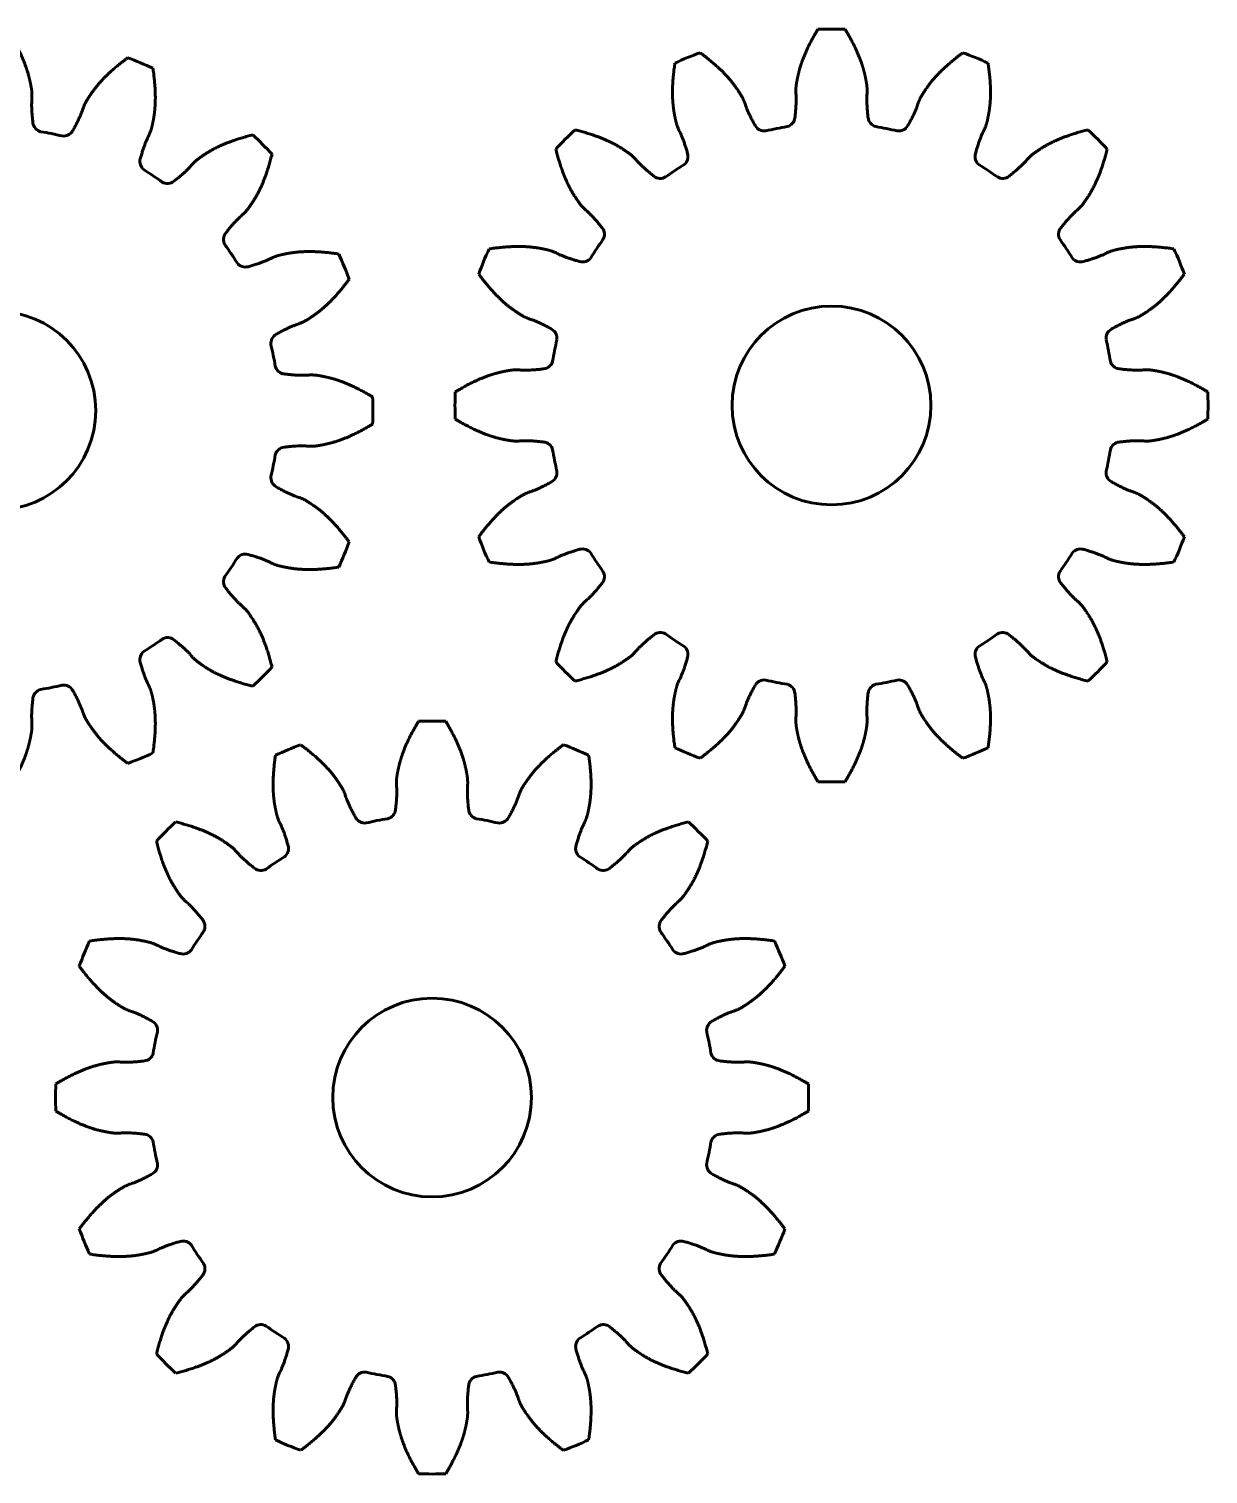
# Model space of a CAD drawing. Header units: millimetres. Extents: x 139 to 362, y 314 to 492.
# Drawn here: x 331.34 to 359.53, y 313.56 to 348.11 of the extents above; entities that cross this region are included whole.
import ezdxf

# ---------------------------------------------------------------- set-up
doc = ezdxf.new("R2010")
doc.units = ezdxf.units.MM
doc.layers.add('Default', color=7, linetype='Continuous')
doc.layers.add('RACK_PINION_-_CO', color=7, linetype='Continuous')

# ---------------------------------------------------------------- blocks, each defined once
blk = doc.blocks.new('SE11')
at = {"layer": 'RACK_PINION_-_CO', "color": 7, "linetype": 'Continuous', "lineweight": 60}
blk.add_circle((330.566, 338.983), 2.375, dxfattribs=at)
for centre, radius, start, end in [((330.566, 338.983), 9, 87.9287, 92.0713), ((330.566, 338.983), 9, 110.4287, 114.5713), ((330.566, 338.983), 9, 65.4287, 69.5713), ((329.443, 345.891), 0.25, 284.8603, 353.1164), ((331.688, 345.891), 0.25, 186.8836, 255.1397), ((330.566, 338.983), 9, 132.9287, 137.0713), ((328.959, 345.795), 0.25, 209.3836, 277.6397), ((330.566, 338.983), 6.75, 99.0234, 103.4766), ((330.566, 338.983), 6.75, 76.5234, 80.9766), ((332.172, 345.795), 0.25, 262.3603, 330.6164), ((330.566, 338.983), 9, 42.9287, 47.0713), ((326.885, 344.936), 0.25, 307.3603, 15.6164), ((334.247, 344.936), 0.25, 164.3836, 232.6397), ((326.475, 344.662), 0.25, 231.8836, 300.1397), ((330.566, 338.983), 6.75, 121.5234, 125.9766), ((330.566, 338.983), 6.75, 54.0234, 58.4766), ((334.656, 344.662), 0.25, 239.8603, 308.1164), ((324.887, 343.074), 0.25, 329.8603, 38.1164), ((336.244, 343.074), 0.25, 141.8836, 210.1397), ((330.566, 338.983), 6.75, 144.0234, 148.4766), ((330.566, 338.983), 6.75, 31.5234, 35.9766), ((330.566, 338.983), 9, 155.4287, 159.5713), ((324.613, 342.664), 0.25, 254.3836, 322.6397), ((336.518, 342.664), 0.25, 217.3603, 285.6164), ((330.566, 338.983), 9, 20.4287, 24.5713), ((323.754, 340.59), 0.25, 352.3603, 60.6164), ((337.378, 340.59), 0.25, 119.3836, 187.6397), ((330.566, 338.983), 6.75, 166.5234, 170.9766), ((330.566, 338.983), 6.75, 9.0234, 13.4766), ((323.657, 340.106), 0.25, 276.8836, 345.1397), ((337.474, 340.106), 0.25, 194.8603, 263.1164), ((330.566, 338.983), 9, 177.9287, 182.0713), ((330.566, 338.983), 9, 357.9287, 2.0713), ((323.657, 337.861), 0.25, 14.8603, 83.1164), ((330.566, 338.983), 6.75, 189.0234, 193.4766), ((330.566, 338.983), 6.75, 346.5234, 350.9766), ((337.474, 337.861), 0.25, 96.8836, 165.1397), ((323.754, 337.377), 0.25, 299.3836, 7.6397), ((337.378, 337.377), 0.25, 172.3603, 240.6164), ((330.566, 338.983), 9, 200.4287, 204.5713), ((330.566, 338.983), 9, 335.4287, 339.5713), ((324.613, 335.302), 0.25, 37.3603, 105.6164), ((336.518, 335.302), 0.25, 74.3836, 142.6397), ((330.566, 338.983), 6.75, 211.5234, 215.9766), ((330.566, 338.983), 6.75, 324.0234, 328.4766), ((324.887, 334.892), 0.25, 321.8836, 30.1397), ((336.244, 334.892), 0.25, 149.8603, 218.1164), ((326.475, 333.305), 0.25, 59.8603, 128.1164), ((330.566, 338.983), 6.75, 234.0234, 238.4766), ((330.566, 338.983), 6.75, 301.5234, 305.9766), ((334.656, 333.305), 0.25, 51.8836, 120.1397), ((326.885, 333.031), 0.25, 344.3836, 52.6397), ((334.247, 333.031), 0.25, 127.3603, 195.6164), ((330.566, 338.983), 9, 222.9287, 227.0713), ((330.566, 338.983), 9, 312.9287, 317.0713), ((328.959, 332.171), 0.25, 82.3603, 150.6164), ((330.566, 338.983), 6.75, 256.5234, 260.9766), ((330.566, 338.983), 6.75, 279.0234, 283.4766), ((332.172, 332.171), 0.25, 29.3836, 97.6397), ((329.443, 332.075), 0.25, 6.8836, 75.1397), ((331.688, 332.075), 0.25, 104.8603, 173.1164), ((330.566, 338.983), 9, 245.4287, 249.5713), ((330.566, 338.983), 9, 290.4287, 294.5713), ((330.566, 338.983), 9, 267.9287, 272.0713)]:
    blk.add_arc(centre, radius, start, end, dxfattribs=at)
for points, knots in [([(330.24, 347.977), (329.959, 347.509), (329.834, 347.125), (329.764, 346.912), (329.724, 346.658), (329.709, 346.557), (329.718, 346.416), (329.732, 346.199), (329.691, 345.861)], [0, 0, 0, 0.5, 0.5, 0.75, 0.75, 0.875, 0.875, 1, 1, 1]), ([(331.44, 345.861), (331.399, 346.199), (331.413, 346.416), (331.423, 346.557), (331.407, 346.658), (331.367, 346.91), (331.297, 347.125), (331.173, 347.508), (330.891, 347.977)], [0, 0, 0, 0.125, 0.125, 0.25, 0.25, 0.5, 0.5, 1, 1, 1]), ([(328.741, 345.673), (328.575, 345.969), (328.505, 346.174), (328.459, 346.309), (328.406, 346.396), (328.273, 346.614), (328.126, 346.785), (327.864, 347.092), (327.424, 347.417)], [0, 0, 0, 0.125, 0.125, 0.25, 0.25, 0.5, 0.5, 1, 1, 1]), ([(333.707, 347.417), (333.268, 347.092), (333.005, 346.785), (332.859, 346.615), (332.726, 346.396), (332.672, 346.309), (332.627, 346.174), (332.557, 345.969), (332.39, 345.673)], [0, 0, 0, 0.5, 0.5, 0.75, 0.75, 0.875, 0.875, 1, 1, 1]), ([(326.823, 347.168), (326.742, 346.628), (326.774, 346.225), (326.791, 346.001), (326.851, 345.752), (326.875, 345.653), (326.938, 345.526), (327.034, 345.331), (327.125, 345.003)], [0, 0, 0, 0.5, 0.5, 0.75, 0.75, 0.875, 0.875, 1, 1, 1]), ([(334.006, 345.003), (334.097, 345.33), (334.193, 345.526), (334.256, 345.653), (334.28, 345.752), (334.34, 346), (334.357, 346.225), (334.389, 346.627), (334.308, 347.168)], [0, 0, 0, 0.125, 0.125, 0.25, 0.25, 0.5, 0.5, 1, 1, 1]), ([(326.32, 344.465), (326.053, 344.675), (325.91, 344.838), (325.816, 344.945), (325.733, 345.005), (325.527, 345.155), (325.326, 345.258), (324.967, 345.441), (324.436, 345.573)], [0, 0, 0, 0.125, 0.125, 0.25, 0.25, 0.5, 0.5, 1, 1, 1]), ([(336.695, 345.573), (336.165, 345.441), (335.805, 345.258), (335.605, 345.156), (335.398, 345.005), (335.315, 344.945), (335.222, 344.838), (335.078, 344.675), (334.811, 344.465)], [0, 0, 0, 0.5, 0.5, 0.75, 0.75, 0.875, 0.875, 1, 1, 1]), ([(323.976, 345.113), (324.108, 344.583), (324.291, 344.223), (324.393, 344.023), (324.544, 343.816), (324.604, 343.733), (324.711, 343.639), (324.874, 343.496), (325.084, 343.228)], [0, 0, 0, 0.5, 0.5, 0.75, 0.75, 0.875, 0.875, 1, 1, 1]), ([(336.048, 343.228), (336.257, 343.496), (336.421, 343.639), (336.527, 343.733), (336.588, 343.816), (336.738, 344.022), (336.84, 344.223), (337.023, 344.582), (337.155, 345.113)], [0, 0, 0, 0.125, 0.125, 0.25, 0.25, 0.5, 0.5, 1, 1, 1]), ([(324.546, 342.423), (324.219, 342.515), (324.023, 342.611), (323.896, 342.674), (323.797, 342.698), (323.549, 342.757), (323.324, 342.775), (322.922, 342.807), (322.381, 342.726)], [0, 0, 0, 0.125, 0.125, 0.25, 0.25, 0.5, 0.5, 1, 1, 1]), ([(338.751, 342.726), (338.21, 342.807), (337.808, 342.775), (337.584, 342.758), (337.335, 342.698), (337.235, 342.674), (337.108, 342.611), (336.913, 342.515), (336.585, 342.423)], [0, 0, 0, 0.5, 0.5, 0.75, 0.75, 0.875, 0.875, 1, 1, 1]), ([(322.132, 342.125), (322.457, 341.685), (322.763, 341.423), (322.934, 341.277), (323.153, 341.143), (323.24, 341.09), (323.374, 341.044), (323.58, 340.974), (323.876, 340.807)], [0, 0, 0, 0.5, 0.5, 0.75, 0.75, 0.875, 0.875, 1, 1, 1]), ([(337.255, 340.807), (337.551, 340.974), (337.757, 341.044), (337.891, 341.09), (337.978, 341.143), (338.196, 341.276), (338.368, 341.423), (338.674, 341.685), (339, 342.125)], [0, 0, 0, 0.125, 0.125, 0.25, 0.25, 0.5, 0.5, 1, 1, 1]), ([(323.687, 339.858), (323.35, 339.817), (323.133, 339.831), (322.991, 339.84), (322.89, 339.824), (322.639, 339.785), (322.424, 339.715), (322.04, 339.591), (321.571, 339.309)], [0, 0, 0, 0.125, 0.125, 0.25, 0.25, 0.5, 0.5, 1, 1, 1]), ([(339.56, 339.309), (339.091, 339.59), (338.707, 339.715), (338.494, 339.784), (338.241, 339.824), (338.14, 339.84), (337.998, 339.831), (337.781, 339.817), (337.444, 339.858)], [0, 0, 0, 0.5, 0.5, 0.75, 0.75, 0.875, 0.875, 1, 1, 1]), ([(321.571, 338.658), (322.04, 338.376), (322.424, 338.252), (322.637, 338.182), (322.89, 338.142), (322.991, 338.126), (323.133, 338.135), (323.35, 338.15), (323.687, 338.109)], [0, 0, 0, 0.5, 0.5, 0.75, 0.75, 0.875, 0.875, 1, 1, 1]), ([(337.444, 338.109), (337.781, 338.149), (337.998, 338.135), (338.14, 338.126), (338.241, 338.142), (338.492, 338.182), (338.707, 338.252), (339.091, 338.376), (339.56, 338.658)], [0, 0, 0, 0.125, 0.125, 0.25, 0.25, 0.5, 0.5, 1, 1, 1]), ([(323.876, 337.159), (323.58, 336.993), (323.374, 336.922), (323.24, 336.877), (323.153, 336.823), (322.935, 336.69), (322.763, 336.544), (322.457, 336.282), (322.132, 335.842)], [0, 0, 0, 0.125, 0.125, 0.25, 0.25, 0.5, 0.5, 1, 1, 1]), ([(339, 335.842), (338.675, 336.281), (338.368, 336.544), (338.197, 336.689), (337.978, 336.823), (337.891, 336.877), (337.757, 336.922), (337.551, 336.992), (337.255, 337.159)], [0, 0, 0, 0.5, 0.5, 0.75, 0.75, 0.875, 0.875, 1, 1, 1]), ([(322.381, 335.241), (322.921, 335.16), (323.324, 335.192), (323.547, 335.209), (323.797, 335.269), (323.896, 335.293), (324.023, 335.356), (324.218, 335.452), (324.546, 335.543)], [0, 0, 0, 0.5, 0.5, 0.75, 0.75, 0.875, 0.875, 1, 1, 1]), ([(336.585, 335.543), (336.913, 335.452), (337.108, 335.356), (337.235, 335.293), (337.335, 335.269), (337.582, 335.209), (337.808, 335.192), (338.209, 335.16), (338.751, 335.241)], [0, 0, 0, 0.125, 0.125, 0.25, 0.25, 0.5, 0.5, 1, 1, 1]), ([(325.084, 334.738), (324.874, 334.471), (324.711, 334.327), (324.604, 334.234), (324.544, 334.151), (324.394, 333.945), (324.291, 333.744), (324.108, 333.385), (323.976, 332.854)], [0, 0, 0, 0.125, 0.125, 0.25, 0.25, 0.5, 0.5, 1, 1, 1]), ([(337.155, 332.854), (337.023, 333.384), (336.84, 333.744), (336.738, 333.944), (336.588, 334.151), (336.527, 334.234), (336.421, 334.327), (336.258, 334.471), (336.048, 334.738)], [0, 0, 0, 0.5, 0.5, 0.75, 0.75, 0.875, 0.875, 1, 1, 1]), ([(324.436, 332.394), (324.966, 332.526), (325.326, 332.709), (325.526, 332.811), (325.733, 332.961), (325.816, 333.022), (325.91, 333.128), (326.053, 333.291), (326.32, 333.501)], [0, 0, 0, 0.5, 0.5, 0.75, 0.75, 0.875, 0.875, 1, 1, 1]), ([(334.811, 333.501), (335.078, 333.292), (335.222, 333.128), (335.315, 333.022), (335.398, 332.961), (335.604, 332.811), (335.805, 332.709), (336.164, 332.526), (336.695, 332.394)], [0, 0, 0, 0.125, 0.125, 0.25, 0.25, 0.5, 0.5, 1, 1, 1]), ([(327.125, 332.963), (327.034, 332.636), (326.938, 332.441), (326.875, 332.314), (326.851, 332.214), (326.792, 331.967), (326.774, 331.741), (326.742, 331.34), (326.823, 330.798)], [0, 0, 0, 0.125, 0.125, 0.25, 0.25, 0.5, 0.5, 1, 1, 1]), ([(334.308, 330.798), (334.389, 331.339), (334.357, 331.741), (334.34, 331.965), (334.28, 332.214), (334.256, 332.314), (334.193, 332.441), (334.097, 332.636), (334.006, 332.963)], [0, 0, 0, 0.5, 0.5, 0.75, 0.75, 0.875, 0.875, 1, 1, 1]), ([(327.424, 330.549), (327.864, 330.874), (328.126, 331.181), (328.272, 331.352), (328.406, 331.571), (328.459, 331.658), (328.505, 331.792), (328.575, 331.998), (328.741, 332.294)], [0, 0, 0, 0.5, 0.5, 0.75, 0.75, 0.875, 0.875, 1, 1, 1]), ([(329.691, 332.105), (329.732, 331.768), (329.718, 331.551), (329.709, 331.409), (329.724, 331.308), (329.764, 331.056), (329.834, 330.841), (329.958, 330.458), (330.24, 329.989)], [0, 0, 0, 0.125, 0.125, 0.25, 0.25, 0.5, 0.5, 1, 1, 1]), ([(330.891, 329.989), (331.173, 330.458), (331.297, 330.841), (331.367, 331.055), (331.407, 331.308), (331.423, 331.409), (331.413, 331.551), (331.399, 331.768), (331.44, 332.105)], [0, 0, 0, 0.5, 0.5, 0.75, 0.75, 0.875, 0.875, 1, 1, 1]), ([(332.39, 332.294), (332.556, 331.998), (332.627, 331.792), (332.672, 331.658), (332.726, 331.571), (332.859, 331.353), (333.005, 331.181), (333.267, 330.875), (333.707, 330.549)], [0, 0, 0, 0.125, 0.125, 0.25, 0.25, 0.5, 0.5, 1, 1, 1])]:
    blk.add_open_spline(points, degree=2, knots=knots, dxfattribs=at)
blk = doc.blocks.new('SE12')
at = {"layer": 'RACK_PINION_-_CO', "color": 7, "linetype": 'Continuous', "lineweight": 60}
blk.add_circle((350.529, 339.105), 2.375, dxfattribs=at)
for centre, radius, start, end in [((350.529, 339.105), 9, 87.9287, 92.0713), ((350.529, 339.105), 9, 110.4287, 114.5713), ((350.529, 339.105), 9, 65.4287, 69.5713), ((349.406, 346.014), 0.25, 284.8603, 353.1164), ((351.652, 346.014), 0.25, 186.8836, 255.1397), ((350.529, 339.105), 9, 132.9287, 137.0713), ((348.922, 345.917), 0.25, 209.3836, 277.6397), ((350.529, 339.105), 6.75, 99.0234, 103.4766), ((350.529, 339.105), 6.75, 76.5234, 80.9766), ((352.135, 345.917), 0.25, 262.3603, 330.6164), ((350.529, 339.105), 9, 42.9287, 47.0713), ((350.529, 339.105), 6.75, 121.5234, 125.9766), ((346.848, 345.058), 0.25, 307.3603, 15.6164), ((354.21, 345.058), 0.25, 164.3836, 232.6397), ((350.529, 339.105), 6.75, 54.0234, 58.4766), ((346.438, 344.784), 0.25, 231.8836, 300.1397), ((354.62, 344.784), 0.25, 239.8603, 308.1164), ((344.85, 343.196), 0.25, 329.8603, 38.1164), ((356.207, 343.196), 0.25, 141.8836, 210.1397), ((350.529, 339.105), 9, 155.4287, 159.5713), ((350.529, 339.105), 6.75, 144.0234, 148.4766), ((350.529, 339.105), 6.75, 31.5234, 35.9766), ((350.529, 339.105), 9, 20.4287, 24.5713), ((344.576, 342.786), 0.25, 254.3836, 322.6397), ((356.481, 342.786), 0.25, 217.3603, 285.6164), ((343.717, 340.712), 0.25, 352.3603, 60.6164), ((350.529, 339.105), 6.75, 166.5234, 170.9766), ((357.341, 340.712), 0.25, 119.3836, 187.6397), ((350.529, 339.105), 6.75, 9.0234, 13.4766), ((343.621, 340.228), 0.25, 276.8836, 345.1397), ((357.437, 340.228), 0.25, 194.8603, 263.1164), ((350.529, 339.105), 9, 177.9287, 182.0713), ((350.529, 339.105), 9, 357.9287, 2.0713), ((343.621, 337.983), 0.25, 14.8603, 83.1164), ((350.529, 339.105), 6.75, 189.0234, 193.4766), ((350.529, 339.105), 6.75, 346.5234, 350.9766), ((357.437, 337.983), 0.25, 96.8836, 165.1397), ((343.717, 337.499), 0.25, 299.3836, 7.6397), ((357.341, 337.499), 0.25, 172.3603, 240.6164), ((350.529, 339.105), 9, 200.4287, 204.5713), ((350.529, 339.105), 9, 335.4287, 339.5713), ((344.576, 335.425), 0.25, 37.3603, 105.6164), ((350.529, 339.105), 6.75, 211.5234, 215.9766), ((350.529, 339.105), 6.75, 324.0234, 328.4766), ((356.481, 335.425), 0.25, 74.3836, 142.6397), ((344.85, 335.015), 0.25, 321.8836, 30.1397), ((356.207, 335.015), 0.25, 149.8603, 218.1164), ((346.438, 333.427), 0.25, 59.8603, 128.1164), ((350.529, 339.105), 6.75, 234.0234, 238.4766), ((350.529, 339.105), 6.75, 301.5234, 305.9766), ((354.62, 333.427), 0.25, 51.8836, 120.1397), ((346.848, 333.153), 0.25, 344.3836, 52.6397), ((354.21, 333.153), 0.25, 127.3603, 195.6164), ((350.529, 339.105), 9, 222.9287, 227.0713), ((350.529, 339.105), 9, 312.9287, 317.0713), ((348.922, 332.294), 0.25, 82.3603, 150.6164), ((350.529, 339.105), 6.75, 256.5234, 260.9766), ((349.406, 332.197), 0.25, 6.8836, 75.1397), ((351.652, 332.197), 0.25, 104.8603, 173.1164), ((350.529, 339.105), 6.75, 279.0234, 283.4766), ((352.135, 332.294), 0.25, 29.3836, 97.6397), ((350.529, 339.105), 9, 245.4287, 249.5713), ((350.529, 339.105), 9, 290.4287, 294.5713), ((350.529, 339.105), 9, 267.9287, 272.0713)]:
    blk.add_arc(centre, radius, start, end, dxfattribs=at)
for points, knots in [([(350.203, 348.1), (349.922, 347.631), (349.797, 347.247), (349.728, 347.034), (349.688, 346.781), (349.672, 346.68), (349.681, 346.538), (349.695, 346.321), (349.654, 345.984)], [0, 0, 0, 0.5, 0.5, 0.75, 0.75, 0.875, 0.875, 1, 1, 1]), ([(351.403, 345.984), (351.363, 346.321), (351.377, 346.538), (351.386, 346.68), (351.37, 346.781), (351.33, 347.032), (351.261, 347.247), (351.136, 347.631), (350.854, 348.1)], [0, 0, 0, 0.125, 0.125, 0.25, 0.25, 0.5, 0.5, 1, 1, 1]), ([(346.786, 347.29), (346.705, 346.75), (346.737, 346.348), (346.755, 346.124), (346.815, 345.874), (346.838, 345.775), (346.901, 345.648), (346.997, 345.453), (347.089, 345.125)], [0, 0, 0, 0.5, 0.5, 0.75, 0.75, 0.875, 0.875, 1, 1, 1]), ([(348.705, 345.795), (348.538, 346.091), (348.468, 346.297), (348.422, 346.431), (348.369, 346.518), (348.236, 346.736), (348.089, 346.908), (347.827, 347.214), (347.387, 347.539)], [0, 0, 0, 0.125, 0.125, 0.25, 0.25, 0.5, 0.5, 1, 1, 1]), ([(353.67, 347.539), (353.231, 347.214), (352.969, 346.908), (352.823, 346.737), (352.689, 346.518), (352.635, 346.431), (352.59, 346.297), (352.52, 346.091), (352.353, 345.795)], [0, 0, 0, 0.5, 0.5, 0.75, 0.75, 0.875, 0.875, 1, 1, 1]), ([(353.969, 345.125), (354.06, 345.452), (354.156, 345.648), (354.219, 345.775), (354.243, 345.874), (354.303, 346.122), (354.321, 346.348), (354.352, 346.749), (354.271, 347.29)], [0, 0, 0, 0.125, 0.125, 0.25, 0.25, 0.5, 0.5, 1, 1, 1]), ([(346.284, 344.587), (346.016, 344.797), (345.873, 344.961), (345.779, 345.067), (345.696, 345.127), (345.49, 345.277), (345.289, 345.38), (344.93, 345.563), (344.399, 345.695)], [0, 0, 0, 0.125, 0.125, 0.25, 0.25, 0.5, 0.5, 1, 1, 1]), ([(356.659, 345.695), (356.128, 345.563), (355.769, 345.38), (355.568, 345.278), (355.361, 345.127), (355.278, 345.067), (355.185, 344.961), (355.042, 344.797), (354.774, 344.587)], [0, 0, 0, 0.5, 0.5, 0.75, 0.75, 0.875, 0.875, 1, 1, 1]), ([(343.939, 345.235), (344.071, 344.705), (344.254, 344.345), (344.356, 344.145), (344.507, 343.938), (344.567, 343.855), (344.674, 343.761), (344.837, 343.618), (345.047, 343.351)], [0, 0, 0, 0.5, 0.5, 0.75, 0.75, 0.875, 0.875, 1, 1, 1]), ([(356.011, 343.351), (356.22, 343.618), (356.384, 343.761), (356.491, 343.855), (356.551, 343.938), (356.701, 344.144), (356.803, 344.345), (356.986, 344.704), (357.119, 345.235)], [0, 0, 0, 0.125, 0.125, 0.25, 0.25, 0.5, 0.5, 1, 1, 1]), ([(344.509, 342.546), (344.182, 342.637), (343.987, 342.733), (343.859, 342.796), (343.76, 342.82), (343.512, 342.879), (343.287, 342.897), (342.885, 342.929), (342.344, 342.848)], [0, 0, 0, 0.125, 0.125, 0.25, 0.25, 0.5, 0.5, 1, 1, 1]), ([(358.714, 342.848), (358.173, 342.929), (357.771, 342.897), (357.547, 342.88), (357.298, 342.82), (357.198, 342.796), (357.071, 342.733), (356.876, 342.637), (356.549, 342.546)], [0, 0, 0, 0.5, 0.5, 0.75, 0.75, 0.875, 0.875, 1, 1, 1]), ([(342.095, 342.247), (342.42, 341.807), (342.727, 341.545), (342.897, 341.399), (343.116, 341.265), (343.203, 341.212), (343.338, 341.166), (343.543, 341.096), (343.84, 340.93)], [0, 0, 0, 0.5, 0.5, 0.75, 0.75, 0.875, 0.875, 1, 1, 1]), ([(357.218, 340.93), (357.514, 341.096), (357.72, 341.166), (357.854, 341.212), (357.942, 341.265), (358.159, 341.398), (358.331, 341.545), (358.637, 341.807), (358.963, 342.247)], [0, 0, 0, 0.125, 0.125, 0.25, 0.25, 0.5, 0.5, 1, 1, 1]), ([(343.651, 339.98), (343.313, 339.939), (343.096, 339.953), (342.955, 339.962), (342.854, 339.947), (342.602, 339.907), (342.387, 339.837), (342.004, 339.713), (341.535, 339.431)], [0, 0, 0, 0.125, 0.125, 0.25, 0.25, 0.5, 0.5, 1, 1, 1]), ([(359.523, 339.431), (359.055, 339.712), (358.671, 339.837), (358.457, 339.907), (358.204, 339.947), (358.103, 339.963), (357.961, 339.953), (357.745, 339.939), (357.407, 339.98)], [0, 0, 0, 0.5, 0.5, 0.75, 0.75, 0.875, 0.875, 1, 1, 1]), ([(341.535, 338.78), (342.003, 338.498), (342.387, 338.374), (342.601, 338.304), (342.854, 338.264), (342.955, 338.248), (343.096, 338.258), (343.313, 338.272), (343.651, 338.231)], [0, 0, 0, 0.5, 0.5, 0.75, 0.75, 0.875, 0.875, 1, 1, 1]), ([(357.407, 338.231), (357.744, 338.272), (357.961, 338.258), (358.103, 338.248), (358.204, 338.264), (358.456, 338.304), (358.671, 338.374), (359.054, 338.498), (359.523, 338.78)], [0, 0, 0, 0.125, 0.125, 0.25, 0.25, 0.5, 0.5, 1, 1, 1]), ([(343.84, 337.281), (343.544, 337.115), (343.338, 337.044), (343.203, 336.999), (343.116, 336.945), (342.899, 336.812), (342.727, 336.666), (342.42, 336.404), (342.095, 335.964)], [0, 0, 0, 0.125, 0.125, 0.25, 0.25, 0.5, 0.5, 1, 1, 1]), ([(358.963, 335.964), (358.638, 336.404), (358.331, 336.666), (358.16, 336.812), (357.942, 336.945), (357.854, 336.999), (357.72, 337.044), (357.514, 337.114), (357.218, 337.281)], [0, 0, 0, 0.5, 0.5, 0.75, 0.75, 0.875, 0.875, 1, 1, 1]), ([(342.344, 335.363), (342.884, 335.282), (343.287, 335.314), (343.511, 335.331), (343.76, 335.391), (343.859, 335.415), (343.987, 335.478), (344.181, 335.574), (344.509, 335.665)], [0, 0, 0, 0.5, 0.5, 0.75, 0.75, 0.875, 0.875, 1, 1, 1]), ([(356.549, 335.665), (356.876, 335.574), (357.071, 335.478), (357.198, 335.415), (357.298, 335.391), (357.546, 335.331), (357.771, 335.314), (358.173, 335.282), (358.714, 335.363)], [0, 0, 0, 0.125, 0.125, 0.25, 0.25, 0.5, 0.5, 1, 1, 1]), ([(345.047, 334.86), (344.837, 334.593), (344.674, 334.449), (344.567, 334.356), (344.507, 334.273), (344.357, 334.067), (344.254, 333.866), (344.071, 333.507), (343.939, 332.976)], [0, 0, 0, 0.125, 0.125, 0.25, 0.25, 0.5, 0.5, 1, 1, 1]), ([(357.119, 332.976), (356.987, 333.506), (356.803, 333.866), (356.701, 334.066), (356.551, 334.273), (356.491, 334.356), (356.384, 334.449), (356.221, 334.593), (356.011, 334.86)], [0, 0, 0, 0.5, 0.5, 0.75, 0.75, 0.875, 0.875, 1, 1, 1]), ([(344.399, 332.516), (344.929, 332.648), (345.289, 332.831), (345.489, 332.933), (345.696, 333.084), (345.779, 333.144), (345.873, 333.25), (346.016, 333.414), (346.284, 333.623)], [0, 0, 0, 0.5, 0.5, 0.75, 0.75, 0.875, 0.875, 1, 1, 1]), ([(354.774, 333.623), (355.041, 333.414), (355.185, 333.25), (355.279, 333.144), (355.361, 333.084), (355.567, 332.934), (355.769, 332.831), (356.128, 332.648), (356.659, 332.516)], [0, 0, 0, 0.125, 0.125, 0.25, 0.25, 0.5, 0.5, 1, 1, 1]), ([(347.089, 333.086), (346.997, 332.758), (346.901, 332.563), (346.838, 332.436), (346.815, 332.336), (346.755, 332.089), (346.737, 331.863), (346.705, 331.462), (346.786, 330.92)], [0, 0, 0, 0.125, 0.125, 0.25, 0.25, 0.5, 0.5, 1, 1, 1]), ([(354.271, 330.92), (354.352, 331.461), (354.321, 331.863), (354.303, 332.087), (354.243, 332.336), (354.219, 332.436), (354.156, 332.563), (354.06, 332.758), (353.969, 333.086)], [0, 0, 0, 0.5, 0.5, 0.75, 0.75, 0.875, 0.875, 1, 1, 1]), ([(347.387, 330.671), (347.827, 330.996), (348.089, 331.303), (348.235, 331.474), (348.369, 331.693), (348.422, 331.78), (348.468, 331.914), (348.538, 332.12), (348.705, 332.416)], [0, 0, 0, 0.5, 0.5, 0.75, 0.75, 0.875, 0.875, 1, 1, 1]), ([(352.353, 332.416), (352.52, 332.12), (352.59, 331.914), (352.636, 331.78), (352.689, 331.693), (352.822, 331.475), (352.969, 331.303), (353.23, 330.997), (353.67, 330.671)], [0, 0, 0, 0.125, 0.125, 0.25, 0.25, 0.5, 0.5, 1, 1, 1]), ([(349.654, 332.227), (349.695, 331.89), (349.681, 331.673), (349.672, 331.531), (349.688, 331.43), (349.727, 331.179), (349.797, 330.964), (349.921, 330.58), (350.203, 330.111)], [0, 0, 0, 0.125, 0.125, 0.25, 0.25, 0.5, 0.5, 1, 1, 1]), ([(350.854, 330.111), (351.136, 330.58), (351.261, 330.964), (351.33, 331.177), (351.37, 331.43), (351.386, 331.531), (351.377, 331.673), (351.363, 331.89), (351.403, 332.227)], [0, 0, 0, 0.5, 0.5, 0.75, 0.75, 0.875, 0.875, 1, 1, 1])]:
    blk.add_open_spline(points, degree=2, knots=knots, dxfattribs=at)
blk = doc.blocks.new('SE14')
at = {"layer": 'RACK_PINION_-_CO', "color": 7, "linetype": 'Continuous', "lineweight": 60}
blk.add_circle((340.981, 322.56), 2.375, dxfattribs=at)
for centre, radius, start, end in [((340.981, 322.56), 9, 87.9287, 92.0713), ((340.981, 322.56), 9, 110.4287, 114.5713), ((340.981, 322.56), 9, 65.4287, 69.5713), ((339.859, 329.468), 0.25, 284.8603, 353.1164), ((342.104, 329.468), 0.25, 186.8836, 255.1397), ((340.981, 322.56), 9, 132.9287, 137.0713), ((339.375, 329.372), 0.25, 209.3836, 277.6397), ((340.981, 322.56), 6.75, 99.0234, 103.4766), ((340.981, 322.56), 6.75, 76.5234, 80.9766), ((342.588, 329.372), 0.25, 262.3603, 330.6164), ((340.981, 322.56), 9, 42.9287, 47.0713), ((337.3, 328.512), 0.25, 307.3603, 15.6164), ((344.662, 328.512), 0.25, 164.3836, 232.6397), ((340.981, 322.56), 6.75, 121.5234, 125.9766), ((340.981, 322.56), 6.75, 54.0234, 58.4766), ((336.891, 328.239), 0.25, 231.8836, 300.1397), ((345.072, 328.239), 0.25, 239.8603, 308.1164), ((340.981, 322.56), 6.75, 144.0234, 148.4766), ((335.303, 326.651), 0.25, 329.8603, 38.1164), ((346.66, 326.651), 0.25, 141.8836, 210.1397), ((340.981, 322.56), 6.75, 31.5234, 35.9766), ((340.981, 322.56), 9, 155.4287, 159.5713), ((340.981, 322.56), 9, 20.4287, 24.5713), ((335.029, 326.241), 0.25, 254.3836, 322.6397), ((346.934, 326.241), 0.25, 217.3603, 285.6164), ((334.169, 324.166), 0.25, 352.3603, 60.6164), ((340.981, 322.56), 6.75, 166.5234, 170.9766), ((347.793, 324.166), 0.25, 119.3836, 187.6397), ((340.981, 322.56), 6.75, 9.0234, 13.4766), ((334.073, 323.683), 0.25, 276.8836, 345.1397), ((347.889, 323.683), 0.25, 194.8603, 263.1164), ((340.981, 322.56), 9, 177.9287, 182.0713), ((340.981, 322.56), 9, 357.9287, 2.0713), ((334.073, 321.437), 0.25, 14.8603, 83.1164), ((347.889, 321.437), 0.25, 96.8836, 165.1397), ((340.981, 322.56), 6.75, 189.0234, 193.4766), ((340.981, 322.56), 6.75, 346.5234, 350.9766), ((334.169, 320.954), 0.25, 299.3836, 7.6397), ((347.793, 320.954), 0.25, 172.3603, 240.6164), ((340.981, 322.56), 9, 200.4287, 204.5713), ((340.981, 322.56), 9, 335.4287, 339.5713), ((335.029, 318.879), 0.25, 37.3603, 105.6164), ((340.981, 322.56), 6.75, 211.5234, 215.9766), ((340.981, 322.56), 6.75, 324.0234, 328.4766), ((346.934, 318.879), 0.25, 74.3836, 142.6397), ((335.303, 318.469), 0.25, 321.8836, 30.1397), ((346.66, 318.469), 0.25, 149.8603, 218.1164), ((336.891, 316.881), 0.25, 59.8603, 128.1164), ((340.981, 322.56), 6.75, 234.0234, 238.4766), ((340.981, 322.56), 6.75, 301.5234, 305.9766), ((345.072, 316.881), 0.25, 51.8836, 120.1397), ((337.3, 316.607), 0.25, 344.3836, 52.6397), ((344.662, 316.607), 0.25, 127.3603, 195.6164), ((340.981, 322.56), 9, 222.9287, 227.0713), ((340.981, 322.56), 9, 312.9287, 317.0713), ((339.375, 315.748), 0.25, 82.3603, 150.6164), ((340.981, 322.56), 6.75, 256.5234, 260.9766), ((339.859, 315.652), 0.25, 6.8836, 75.1397), ((342.104, 315.652), 0.25, 104.8603, 173.1164), ((340.981, 322.56), 6.75, 279.0234, 283.4766), ((342.588, 315.748), 0.25, 29.3836, 97.6397), ((340.981, 322.56), 9, 245.4287, 249.5713), ((340.981, 322.56), 9, 290.4287, 294.5713), ((340.981, 322.56), 9, 267.9287, 272.0713)]:
    blk.add_arc(centre, radius, start, end, dxfattribs=at)
for points, knots in [([(340.656, 331.554), (340.374, 331.086), (340.25, 330.702), (340.18, 330.488), (340.14, 330.235), (340.124, 330.134), (340.133, 329.992), (340.148, 329.776), (340.107, 329.438)], [0, 0, 0, 0.5, 0.5, 0.75, 0.75, 0.875, 0.875, 1, 1, 1]), ([(341.856, 329.438), (341.815, 329.775), (341.829, 329.992), (341.838, 330.134), (341.822, 330.235), (341.783, 330.487), (341.713, 330.702), (341.589, 331.085), (341.307, 331.554)], [0, 0, 0, 0.125, 0.125, 0.25, 0.25, 0.5, 0.5, 1, 1, 1]), ([(339.157, 329.249), (338.991, 329.545), (338.92, 329.751), (338.875, 329.885), (338.821, 329.973), (338.688, 330.19), (338.542, 330.362), (338.28, 330.668), (337.84, 330.994)], [0, 0, 0, 0.125, 0.125, 0.25, 0.25, 0.5, 0.5, 1, 1, 1]), ([(344.123, 330.994), (343.683, 330.669), (343.421, 330.362), (343.275, 330.191), (343.141, 329.973), (343.088, 329.885), (343.042, 329.751), (342.972, 329.545), (342.806, 329.249)], [0, 0, 0, 0.5, 0.5, 0.75, 0.75, 0.875, 0.875, 1, 1, 1]), ([(337.239, 330.745), (337.158, 330.204), (337.19, 329.802), (337.207, 329.578), (337.267, 329.329), (337.291, 329.229), (337.354, 329.102), (337.45, 328.907), (337.541, 328.58)], [0, 0, 0, 0.5, 0.5, 0.75, 0.75, 0.875, 0.875, 1, 1, 1]), ([(344.422, 328.58), (344.513, 328.907), (344.609, 329.102), (344.672, 329.229), (344.696, 329.329), (344.755, 329.577), (344.773, 329.802), (344.805, 330.204), (344.724, 330.745)], [0, 0, 0, 0.125, 0.125, 0.25, 0.25, 0.5, 0.5, 1, 1, 1]), ([(336.736, 328.042), (336.469, 328.251), (336.325, 328.415), (336.232, 328.522), (336.149, 328.582), (335.943, 328.732), (335.742, 328.834), (335.383, 329.017), (334.852, 329.15)], [0, 0, 0, 0.125, 0.125, 0.25, 0.25, 0.5, 0.5, 1, 1, 1]), ([(347.111, 329.15), (346.581, 329.018), (346.221, 328.834), (346.021, 328.732), (345.814, 328.582), (345.731, 328.522), (345.637, 328.415), (345.494, 328.252), (345.227, 328.042)], [0, 0, 0, 0.5, 0.5, 0.75, 0.75, 0.875, 0.875, 1, 1, 1]), ([(334.392, 328.69), (334.524, 328.159), (334.707, 327.8), (334.809, 327.599), (334.959, 327.392), (335.02, 327.31), (335.126, 327.216), (335.289, 327.073), (335.499, 326.805)], [0, 0, 0, 0.5, 0.5, 0.75, 0.75, 0.875, 0.875, 1, 1, 1]), ([(346.463, 326.805), (346.673, 327.072), (346.836, 327.216), (346.943, 327.31), (347.003, 327.392), (347.153, 327.598), (347.256, 327.8), (347.439, 328.159), (347.571, 328.69)], [0, 0, 0, 0.125, 0.125, 0.25, 0.25, 0.5, 0.5, 1, 1, 1]), ([(334.961, 326), (334.634, 326.091), (334.439, 326.187), (334.312, 326.25), (334.212, 326.274), (333.965, 326.334), (333.739, 326.352), (333.338, 326.383), (332.796, 326.302)], [0, 0, 0, 0.125, 0.125, 0.25, 0.25, 0.5, 0.5, 1, 1, 1]), ([(349.166, 326.302), (348.626, 326.383), (348.223, 326.352), (348, 326.334), (347.75, 326.274), (347.651, 326.25), (347.524, 326.187), (347.329, 326.092), (347.001, 326)], [0, 0, 0, 0.5, 0.5, 0.75, 0.75, 0.875, 0.875, 1, 1, 1]), ([(332.547, 325.701), (332.872, 325.262), (333.179, 325), (333.35, 324.854), (333.569, 324.72), (333.656, 324.667), (333.79, 324.621), (333.996, 324.551), (334.292, 324.384)], [0, 0, 0, 0.5, 0.5, 0.75, 0.75, 0.875, 0.875, 1, 1, 1]), ([(347.671, 324.384), (347.967, 324.551), (348.173, 324.621), (348.307, 324.667), (348.394, 324.72), (348.612, 324.853), (348.783, 325), (349.09, 325.261), (349.415, 325.701)], [0, 0, 0, 0.125, 0.125, 0.25, 0.25, 0.5, 0.5, 1, 1, 1]), ([(334.103, 323.434), (333.766, 323.394), (333.549, 323.408), (333.407, 323.417), (333.306, 323.401), (333.054, 323.361), (332.84, 323.292), (332.456, 323.167), (331.987, 322.885)], [0, 0, 0, 0.125, 0.125, 0.25, 0.25, 0.5, 0.5, 1, 1, 1]), ([(349.975, 322.885), (349.507, 323.167), (349.123, 323.292), (348.91, 323.361), (348.657, 323.401), (348.556, 323.417), (348.414, 323.408), (348.197, 323.394), (347.86, 323.434)], [0, 0, 0, 0.5, 0.5, 0.75, 0.75, 0.875, 0.875, 1, 1, 1]), ([(331.987, 322.235), (332.456, 321.953), (332.84, 321.828), (333.053, 321.759), (333.306, 321.719), (333.407, 321.703), (333.549, 321.712), (333.766, 321.726), (334.103, 321.685)], [0, 0, 0, 0.5, 0.5, 0.75, 0.75, 0.875, 0.875, 1, 1, 1]), ([(347.86, 321.685), (348.197, 321.726), (348.414, 321.712), (348.556, 321.703), (348.657, 321.719), (348.908, 321.758), (349.123, 321.828), (349.507, 321.953), (349.975, 322.235)], [0, 0, 0, 0.125, 0.125, 0.25, 0.25, 0.5, 0.5, 1, 1, 1]), ([(334.292, 320.736), (333.996, 320.569), (333.79, 320.499), (333.656, 320.453), (333.569, 320.4), (333.351, 320.267), (333.179, 320.12), (332.873, 319.858), (332.547, 319.418)], [0, 0, 0, 0.125, 0.125, 0.25, 0.25, 0.5, 0.5, 1, 1, 1]), ([(349.415, 319.418), (349.09, 319.858), (348.783, 320.12), (348.613, 320.266), (348.394, 320.4), (348.307, 320.453), (348.173, 320.499), (347.967, 320.569), (347.671, 320.736)], [0, 0, 0, 0.5, 0.5, 0.75, 0.75, 0.875, 0.875, 1, 1, 1]), ([(332.796, 318.817), (333.337, 318.736), (333.739, 318.768), (333.963, 318.786), (334.212, 318.846), (334.312, 318.87), (334.439, 318.932), (334.634, 319.028), (334.961, 319.12)], [0, 0, 0, 0.5, 0.5, 0.75, 0.75, 0.875, 0.875, 1, 1, 1]), ([(347.001, 319.12), (347.328, 319.028), (347.524, 318.932), (347.651, 318.87), (347.75, 318.846), (347.998, 318.786), (348.223, 318.768), (348.625, 318.736), (349.166, 318.817)], [0, 0, 0, 0.125, 0.125, 0.25, 0.25, 0.5, 0.5, 1, 1, 1]), ([(335.499, 318.315), (335.29, 318.047), (335.126, 317.904), (335.02, 317.81), (334.959, 317.727), (334.809, 317.521), (334.707, 317.32), (334.524, 316.961), (334.392, 316.43)], [0, 0, 0, 0.125, 0.125, 0.25, 0.25, 0.5, 0.5, 1, 1, 1]), ([(347.571, 316.43), (347.439, 316.96), (347.256, 317.32), (347.154, 317.52), (347.003, 317.727), (346.943, 317.81), (346.836, 317.904), (346.673, 318.047), (346.463, 318.315)], [0, 0, 0, 0.5, 0.5, 0.75, 0.75, 0.875, 0.875, 1, 1, 1]), ([(334.852, 315.97), (335.382, 316.102), (335.742, 316.285), (335.942, 316.387), (336.149, 316.538), (336.232, 316.598), (336.325, 316.705), (336.469, 316.868), (336.736, 317.078)], [0, 0, 0, 0.5, 0.5, 0.75, 0.75, 0.875, 0.875, 1, 1, 1]), ([(345.227, 317.078), (345.494, 316.868), (345.637, 316.705), (345.731, 316.598), (345.814, 316.538), (346.02, 316.388), (346.221, 316.285), (346.58, 316.102), (347.111, 315.97)], [0, 0, 0, 0.125, 0.125, 0.25, 0.25, 0.5, 0.5, 1, 1, 1]), ([(337.541, 316.54), (337.45, 316.213), (337.354, 316.018), (337.291, 315.89), (337.267, 315.791), (337.207, 315.543), (337.19, 315.318), (337.158, 314.916), (337.239, 314.375)], [0, 0, 0, 0.125, 0.125, 0.25, 0.25, 0.5, 0.5, 1, 1, 1]), ([(344.724, 314.375), (344.805, 314.915), (344.773, 315.318), (344.756, 315.542), (344.696, 315.791), (344.672, 315.89), (344.609, 316.018), (344.513, 316.212), (344.422, 316.54)], [0, 0, 0, 0.5, 0.5, 0.75, 0.75, 0.875, 0.875, 1, 1, 1]), ([(337.84, 314.126), (338.279, 314.451), (338.542, 314.758), (338.688, 314.929), (338.821, 315.147), (338.875, 315.234), (338.92, 315.369), (338.99, 315.574), (339.157, 315.871)], [0, 0, 0, 0.5, 0.5, 0.75, 0.75, 0.875, 0.875, 1, 1, 1]), ([(342.806, 315.871), (342.972, 315.575), (343.042, 315.369), (343.088, 315.234), (343.141, 315.147), (343.274, 314.93), (343.421, 314.758), (343.683, 314.451), (344.123, 314.126)], [0, 0, 0, 0.125, 0.125, 0.25, 0.25, 0.5, 0.5, 1, 1, 1]), ([(340.107, 315.682), (340.148, 315.345), (340.133, 315.127), (340.124, 314.986), (340.14, 314.885), (340.18, 314.633), (340.25, 314.418), (340.374, 314.035), (340.656, 313.566)], [0, 0, 0, 0.125, 0.125, 0.25, 0.25, 0.5, 0.5, 1, 1, 1]), ([(341.307, 313.566), (341.588, 314.034), (341.713, 314.418), (341.783, 314.632), (341.822, 314.885), (341.838, 314.986), (341.829, 315.127), (341.815, 315.344), (341.856, 315.682)], [0, 0, 0, 0.5, 0.5, 0.75, 0.75, 0.875, 0.875, 1, 1, 1])]:
    blk.add_open_spline(points, degree=2, knots=knots, dxfattribs=at)

msp = doc.modelspace()

# ---------------------------------------------------------------- block references
at = {"layer": 'Default'}
for name in ['SE11', 'SE12', 'SE14']:
    msp.add_blockref(name, (0, 0), dxfattribs=at)

doc.saveas('drawing.dxf')
